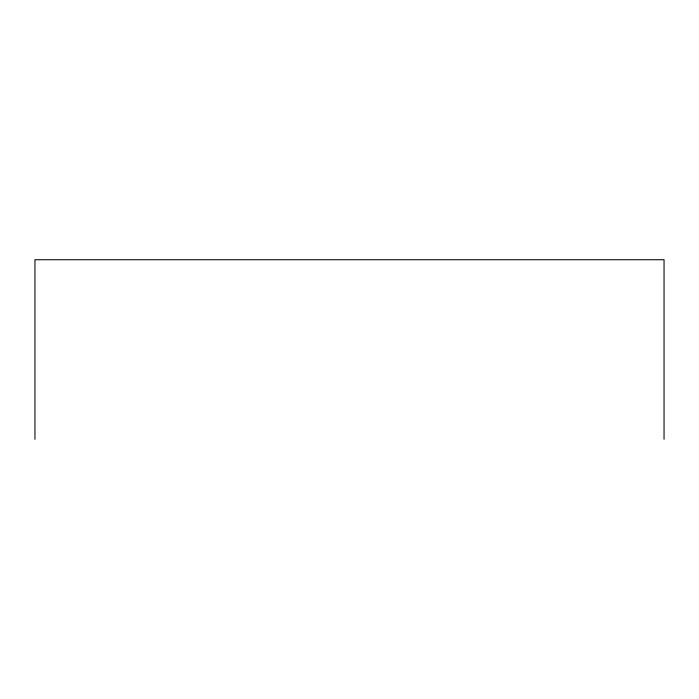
<?xml version="1.0" encoding="UTF-8"?>
<svg xmlns="http://www.w3.org/2000/svg" width="699" height="699" viewBox="0 0 699 699"><rect width="100%" height="100%" fill="white"/><g stroke="black" fill="none" stroke-linecap="round" stroke-linejoin="round"><path stroke-width="1.05" d="M664.05 439.269L664.05 259.731L34.95 259.731L34.95 439.269"/></g></svg>
